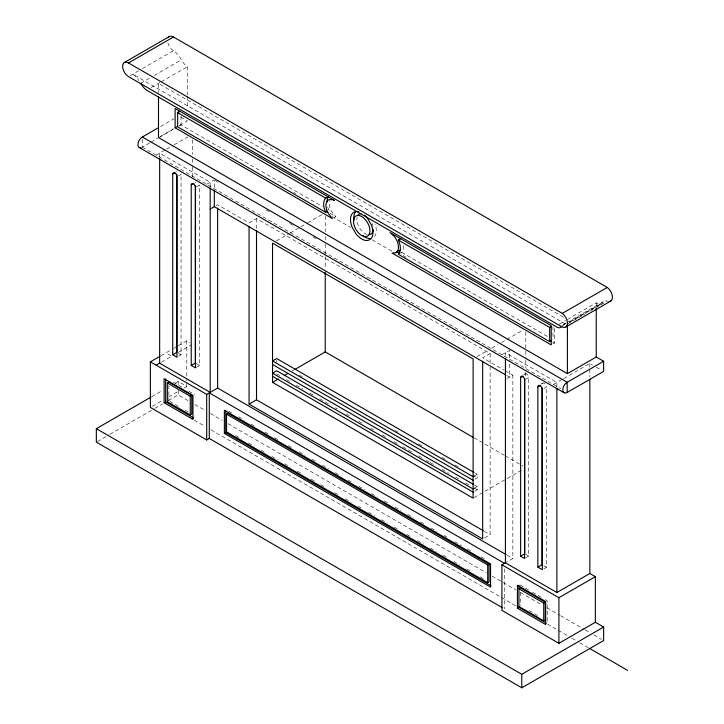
<?xml version="1.0" encoding="UTF-8"?>
<svg xmlns="http://www.w3.org/2000/svg" width="724" height="724" viewBox="0 0 724 724"><rect width="100%" height="100%" fill="white"/><g stroke="black" fill="none" stroke-linecap="round" stroke-linejoin="round"><path stroke-width="0.54" stroke-dasharray="3.62 2.71" d="M399.15 253.789L401.657 252.341L402.933 250.513A14.679 8.471 60 0 0 403.612 244.757M374.38 236.594L374.806 236.196A15.892 9.177 60 0 0 375.132 224.15M130.211 75.64L138.574 70.807M142.456 68.572L173.461 50.671A17.43 10.064 60 0 1 181.389 59.802A13.421 7.747 60 0 0 187.353 66.735L187.353 94.953M140.7 83.296L150.384 77.703M154.257 75.468L181.389 59.802M151.207 87.595L160.42 82.274M161.389 81.722L187.353 66.735M160.547 126.474L173.977 118.727M160.42 136.456L173.887 128.682M179.652 125.352L187.353 120.908L178.774 115.958M142.329 139.252L142.329 147.162L150.004 142.737M150.963 142.185L157.669 138.302M158.628 137.75L174.937 128.338M179.335 125.913L181 124.944L322.225 206.485M156.167 155.153L165.47 149.778M166.439 149.216L173.226 145.307M174.194 144.746L187.76 136.908M178.593 175.869L181.054 174.448A3.005 1.738 60 0 0 181.009 173.778M196.294 186.928L199.58 185.036A3.005 1.738 60 0 0 199.29 183.643M206.702 184.33L214.295 179.95L214.295 188.864M215.969 205.725L217.634 204.765L249.074 222.911L256.513 218.621L490.13 353.493L490.13 365.873M276.441 240.875L289.12 233.553M290.098 232.983L299.854 227.354M300.831 226.793L306.686 223.408M307.664 222.847L322.298 214.395M334.045 217.607L335.719 216.639L331.782 211.815A12 6.932 60 0 1 329.583 201.082M161.018 355.71L172.529 349.068M173.479 348.516L177.29 346.316M178.24 345.764L186.81 340.814L189.706 342.488M161.506 362.118L171.651 356.253L165.859 352.914M178.321 352.407L191.652 344.705M178.593 356.253L181.054 354.832L181.054 174.448M196.294 367.421L199.58 365.529L199.58 185.036M151.868 396.598L162.583 390.417M175.253 383.105L178.176 381.412L186.81 386.399L186.81 381.955M152.293 406.336L162.837 400.245M168.592 396.924L179.145 390.833M183.941 388.064L186.81 386.399M97.306 441.604L108.998 434.853M109.976 434.291L153.814 408.979M154.791 408.417L162.583 403.911M168.43 400.544L178.176 394.915L188.937 401.123M292.053 371.077L293.998 369.946M477.016 356.679L487.75 350.479M491.659 348.226L497.506 344.85M501.415 342.597L522.882 330.198M490.13 353.493L482.682 357.792L504.094 370.145M501.922 354.769L509.515 350.389L509.515 361.529M559.209 324.198L565.58 320.524M567.408 319.465L596.25 302.813A7.955 4.597 60 0 0 602.477 302.75A9.602 5.548 60 0 1 607.047 301.048L607.255 301.121A8.453 4.878 60 0 0 608.631 301.501M565.987 323.13L563.073 324.814A9.602 5.548 60 0 1 565.625 324.37M566.955 322.578L603.771 301.32M561.788 326.243L565.661 324.008M569.535 321.773L602.477 302.75M569.453 322.388L600.458 304.487M567.526 324.053L585.933 313.429M589.816 311.184L606.287 301.682M552.901 343.963L554.575 342.995L554.575 327.999M507.053 378.552L512.854 375.204L512.854 558.512L506.338 562.267M523.669 374.824L525.307 373.883M525.398 379.331L528.674 377.439A2.787 1.611 60 0 0 526.701 374.018A2.787 1.611 60 0 0 524.728 375.159M540.9 384.109L542.538 383.168M543.968 388.435L546.43 387.014A3.158 1.828 60 0 0 544.086 383.213A3.158 1.828 60 0 0 541.959 384.688M553.398 384.498L562.711 379.123M563.679 378.562L589.843 363.457L592.594 365.05M473.949 476.274L477.279 474.347L477.279 477.876L473.949 479.804M473.949 488.51L477.279 486.582L477.279 489.723L473.949 491.641M474.093 497.578L506.293 478.989M507.271 478.428L522.882 469.414M484.546 537.887L490.13 534.665L490.13 366.996M525.398 557.996L528.674 556.095L528.674 377.439M543.968 568.756L546.43 567.335L546.43 387.014M563.489 317.212L158.502 83.387L158.502 92.419M565.58 324.044L132.763 74.165A17.43 10.064 60 0 1 139.017 80.572M401.657 252.341L548.131 336.904M293.718 192.394L295.673 193.525M329.854 213.263L335.719 216.639M403.214 255.608L406.137 257.301M552.62 341.873L554.575 342.995M596.268 367.168L601.78 370.353M332.072 216.666L350.66 227.399M372.19 239.825L392.734 251.69M215.272 180.511L218.205 182.204M266.106 209.86L270.016 212.114M289.564 223.408L293.473 225.662M313.03 236.947L316.94 239.21M142.329 147.162L560.747 388.734M505.071 370.706L512.854 375.204M506.583 375.439L509.515 377.132L509.515 362.652M473.949 437.785L504.275 455.296M505.261 455.858L522.873 466.03M474.347 472.654L477.279 474.347M299.211 375.068L302.143 376.761M395.096 430.427L399.005 432.69M418.581 443.984L422.49 446.246M442.056 457.541L445.975 459.803M454.781 464.889L458.69 467.143M472.392 475.053L477.279 477.876M474.347 484.89L477.279 486.582M276.704 373.919L279.636 375.611M286.487 379.566L290.396 381.82M296.27 385.213L303.121 389.168M309.972 393.123L313.881 395.376M319.755 398.77L328.56 403.856M335.411 407.811L337.366 408.942M346.172 414.019L350.081 416.282M358.896 421.368L362.805 423.621M370.634 428.146L373.566 429.839M382.372 434.925L386.29 437.187M394.118 441.703L399.005 444.527M402.924 446.789L411.73 451.867M418.581 455.821L422.49 458.084M426.4 460.346L429.341 462.039M430.318 462.6L435.214 465.432M442.056 469.378L448.907 473.333M455.758 477.288L458.69 478.989M465.541 482.944L470.437 485.768M474.347 488.021L477.279 489.723M178.511 353.366L181.054 354.832M196.177 363.566L199.58 365.529M525.515 554.276L528.674 556.095M484.256 531.28L490.13 534.665M543.751 565.788L546.43 567.335M506.99 555.118L512.854 558.512M228.675 411.151L231.617 412.852M238.458 416.807L244.332 420.192M251.183 424.146L255.101 426.409M264.884 432.056L268.803 434.319M274.668 437.703L278.586 439.966M288.369 445.613L292.288 447.875M299.139 451.83L305.003 455.224M311.854 459.179L315.773 461.432M322.623 465.387L328.497 468.781M335.339 472.736L341.212 476.13M348.063 480.084L351.982 482.338M358.833 486.293L364.697 489.686M371.548 493.641L377.421 497.026M384.272 500.981L388.191 503.243M395.033 507.198L400.906 510.592M407.757 514.547L413.63 517.932M420.481 521.886L424.391 524.149M431.242 528.104L437.115 531.497M443.966 535.452L447.885 537.706M454.726 541.661L461.577 545.615M467.451 549.009L471.369 551.272M481.152 556.919L485.071 559.181M173.335 382.308L181.986 387.304M188.72 391.186L194.494 394.517M519.923 584.929L528.692 589.988M532.583 592.241L541.353 597.3M545.244 599.553L547.19 600.676L547.19 623.645M194.801 404.517L205.562 410.725M210.449 413.549L222.187 420.327M228.06 423.712L486.266 572.784M492.13 576.177L515.606 589.725M520.493 592.549L542.014 604.974M546.901 607.798L559.616 615.138M560.593 615.708L584.069 629.256M585.046 629.817L589.942 632.64M593.852 634.903L601.671 639.419M235.734 435.613L241.599 439.006M248.45 442.952L254.314 446.346M261.165 450.301L265.075 452.554M271.925 456.509L277.79 459.894M284.641 463.849L290.505 467.242M297.356 471.188L301.265 473.451M311.048 479.098L314.958 481.36M320.832 484.745L324.741 487.008M334.524 492.655L338.434 494.908M345.285 498.863L351.149 502.248M358 506.203L361.909 508.465M368.76 512.42L374.625 515.805M381.476 519.76L387.34 523.144M394.191 527.099L398.1 529.362M406.906 534.439L410.816 536.701M417.667 540.656L423.531 544.041M430.382 547.996L436.255 551.38M443.097 555.335L447.007 557.598M453.858 561.553L459.722 564.937M466.573 568.892L470.482 571.146M480.265 576.793L484.184 579.055M169.814 401.413L178.412 406.381M185.1 410.246L188.919 412.445M529.027 610.567L538.575 616.079M194.285 420.192L205.046 426.4M210.91 429.794L500.492 596.974M501.47 597.544L516.14 606.015M547.444 624.088L557.227 629.735M558.204 630.296L567.987 635.953M571.906 638.206L575.815 640.469M579.734 642.722L588.531 647.808M329.04 210.412L328.452 209.182A15.249 8.806 60 0 1 327.574 206.458M596.25 302.813L596.25 307.329M589.843 363.457L589.843 367.973M589.843 369.104L589.843 377.005M556.892 386.996L556.892 382.48L505.415 352.76L505.415 357.213M553.009 326.614L553.009 339.728M525.805 331.882L525.805 349.846M525.805 350.968L525.805 358.823M525.805 359.946L525.805 367.81M525.805 372.299L525.805 376.788M520.438 592.332L520.438 605.608M504.501 568.892L504.501 608.911M325.221 216.078L325.221 231.798M325.221 236.286L325.221 243.02M325.221 244.142L325.221 255.373M325.221 256.495L325.221 268.839M276.704 360.308L276.704 362.072M256.513 218.621L256.513 228.748M210.195 186.774L210.195 182.312L159.66 153.135L159.66 157.651M192.611 139.759L192.611 154.438M192.611 158.954L192.611 165.733M192.611 166.864L192.611 179.29M187.353 96.075L187.353 108.491M186.81 340.814L186.81 380.842M181 116.211L181 124.944M178.176 381.412L178.176 384.788M178.176 390.417L178.176 394.915M168.864 385.412L168.864 400.87M195.326 182.584A3.005 1.738 60 0 1 195.399 181.986M176.81 171.796A3.005 1.738 60 0 1 176.9 171.217M367.195 234.495A11.62 6.706 60 0 1 360.959 229.942L359.258 227.454A11.62 6.706 60 0 1 357.131 217.064M372.181 223.463A11.62 6.706 60 0 1 373.005 226.232M173.461 50.671A8.371 4.833 60 0 1 167.742 42.3"/><path stroke-width="1.09" d="M355.737 211.625L355.33 212.014A15.892 9.177 60 0 0 354.054 220.304M328.189 196.684L325.103 198.666A15.249 8.806 60 0 0 325.103 211.109L325.7 212.349L327.366 211.381M124.32 62.526L169.271 36.58M128.51 62.943L562.313 313.392A8.453 4.878 60 0 1 567.471 323.212A8.453 4.878 60 0 1 562.313 327.067L128.51 76.617A8.371 4.833 60 0 1 122.591 66.364A8.371 4.833 60 0 1 128.51 62.943L173.461 36.996L607.255 287.446A8.453 4.878 60 0 1 612.251 295.528A8.453 4.878 60 0 1 609.889 301.437M325.7 212.349L177.661 126.881L177.661 112.672L180.167 111.234M141.189 147.651A6.226 3.593 -60 0 1 137.958 143.94A6.226 3.593 -60 0 1 142.329 136.999L158.628 127.587M175.127 127.786L332.379 218.576L328.443 213.743A12 6.932 60 0 1 328.443 199.887L332.244 199.543L334.443 200.476L175.127 108.5L175.127 127.786L177.633 126.338M172.71 174.158A3.005 1.738 60 0 1 174.918 173.081A3.005 1.738 60 0 1 176.955 176.81L176.955 357.204L172.71 354.751L172.71 174.158L175.172 172.737M191.227 184.955A3.005 1.738 60 0 1 193.353 183.724A3.005 1.738 60 0 1 195.48 187.407L195.48 367.892L191.227 365.439L191.227 184.955L193.688 183.534M210.195 209.055L214.295 206.693L505.605 374.878M502.546 607.789L209.29 438.473L206.702 439.966L150.375 407.44L150.375 361.855L160.049 356.262M172.71 354.751L176.81 352.38L176.81 174.05M156.167 365.204L159.66 363.186L210.195 392.363L210.195 187.887M551.344 340.687L549.67 341.656L398.318 254.269L399.594 252.441A14.679 8.471 60 0 0 399.567 243.255L398.327 240.069L400.834 238.63M191.227 365.439L195.326 363.077L195.326 185.968M167.344 382.978L168.864 382.109L191.788 395.34L191.788 414.101L190.267 414.979L167.344 401.739L167.344 382.978L190.267 396.218L191.788 395.34M595.354 622.269L595.354 576.684L589.843 573.499L556.892 592.522L505.415 562.801L501.922 564.82L501.922 610.404L558.91 643.31L595.354 622.269L603.635 627.047L603.635 640.55L521.787 687.8L96.337 442.165L96.337 428.662L150.891 397.168M164.122 402.761L192.973 419.413L192.973 395.394L164.122 378.743L164.122 402.761L165.642 401.883L193.525 417.983M150.375 361.855L206.702 394.381L217.634 388.064L506.013 554.557M272.532 382.335L473.116 498.148L473.116 358.932L272.532 243.128L272.532 382.335L278.387 378.96M284.242 375.584L288.143 373.331M294.976 369.385L325.221 351.918L472.971 437.224M226.54 414.173L227.906 413.386L489.071 564.168L489.071 581.879L487.704 582.666L226.54 431.884L226.54 414.173L487.704 564.955L489.071 564.168M249.074 226.286L249.074 404.083L256.513 399.793L483.279 530.71M224.377 433.386L490.546 587.064L490.546 563.924L224.377 410.246L224.377 433.386L225.743 432.599L490.935 585.716M562.313 313.392L607.255 287.446M398.327 240.069L549.67 327.456L551.344 326.488M565.996 326.895L610.947 300.949M520.628 377.521A2.787 1.611 60 0 1 522.601 376.38A2.787 1.611 60 0 1 524.574 379.801L524.574 558.466L520.628 556.186L520.628 377.521L523.09 376.1M537.86 387.059A3.158 1.828 60 0 1 539.986 385.575A3.158 1.828 60 0 1 542.33 389.385L542.33 569.697L537.86 567.127L537.86 387.059L540.321 385.639M158.502 96.935L158.502 137.569L567.408 373.647L596.25 356.986L603.617 361.24L603.617 371.412L567.173 392.444A6.226 3.593 -60 0 1 562.774 389.91A6.226 3.593 -60 0 1 567.173 382.281L603.617 361.24M520.628 556.186L524.728 553.815L524.728 378.552M537.86 567.127L541.959 564.756L541.959 388.064M517.434 608.214L545.679 624.522L545.679 601.554L517.434 585.245L517.434 608.214L518.954 607.336L546.222 623.083M545.253 602.223L520.438 587.897L518.918 588.775L543.733 603.101L545.253 602.223L545.253 619.934L543.733 620.812L518.918 606.486M501.922 564.82L558.91 597.725L595.354 576.684M96.337 428.662L521.787 674.297L603.635 627.047M360.959 213.517L359.258 214.042A11.62 6.706 60 0 0 357.955 215.254M369.177 234.685L370.878 234.16A11.62 6.706 60 0 0 373.249 229.653M397.576 251.355L399.331 250.812A12 6.932 60 0 0 400.68 249.563M177.661 112.672L325.682 198.132M325.945 211.001L327.9 212.132M396.372 251.662L399.304 253.355M142.329 136.999L567.173 382.281L567.173 392.444M139.216 147.47L564.059 392.761M473.369 472.084L276.704 358.543L272.532 360.95L473.116 476.754M272.532 364.48L473.116 480.284M473.369 484.329L276.704 370.779L272.532 373.186L473.116 488.99M272.532 376.317L473.116 492.121M249.074 404.083L482.682 538.964L482.682 361.167M504.501 563.326L209.29 392.888L209.29 438.473M589.517 648.378L627.663 670.406M596.25 308.451L596.25 356.986M589.843 379.267L589.843 573.499M567.408 325.112L567.408 373.647M558.91 597.725L558.91 643.31M556.892 388.127L556.892 592.522M549.67 327.456L549.67 341.656M543.733 603.101L543.733 620.812M521.787 674.297L521.787 687.8M518.954 585.463L518.954 607.336M505.415 358.326L505.415 562.801M487.704 564.955L487.704 582.666M325.221 272.206L325.221 351.918M256.513 231.001L256.513 399.793M225.743 410.562L225.743 432.599M217.634 208.141L217.634 388.064M214.295 189.978L214.295 206.693M206.702 394.381L206.702 439.966M190.267 396.218L190.267 414.979M178.466 110.853L178.466 112.998M165.642 378.96L165.642 401.883M159.66 158.782L159.66 363.186M358.796 211.815A15.892 9.177 60 0 0 356.09 211.553L353.764 212.277L351.982 213.942A15.892 9.177 60 0 0 352.009 226.929L356.127 234.051A15.892 9.177 60 0 0 367.367 240.513L369.683 239.78L371.466 238.124A15.892 9.177 60 0 0 371.448 225.137L367.321 218.014A15.892 9.177 60 0 0 364.615 215.155M327.004 202.123A15.249 8.806 60 0 1 328.452 196.738M370.706 238.576A15.892 9.177 60 0 1 362.896 235.581M561.788 326.243A7.955 4.597 60 0 1 555.561 326.307L146.655 90.229A13.421 7.747 60 0 1 140.7 83.296M168.33 37.449A8.371 4.833 60 0 1 173.461 36.996M357.62 215.444L355.918 215.969A11.62 6.706 60 0 0 355.918 229.381L357.62 231.879A11.62 6.706 60 0 0 365.837 236.621L367.539 236.096A11.62 6.706 60 0 0 367.539 222.675L365.837 220.187A11.62 6.706 60 0 0 357.62 215.444M395.992 252.739L392.055 253.029L551.236 344.932L551.236 325.637L389.992 232.549L394.236 236.314L395.992 238.884A12 6.932 60 0 1 395.992 252.739"/></g></svg>
